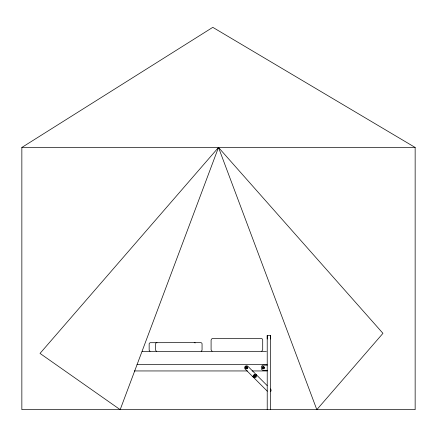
<?xml version="1.0" encoding="UTF-8"?>
<svg xmlns="http://www.w3.org/2000/svg" width="437" height="437" viewBox="0 0 437 437"><rect width="100%" height="100%" fill="white"/><g stroke="black" fill="none" stroke-linecap="round" stroke-linejoin="round"><path stroke-width="0.66" d="M267.22 339.008L267.22 335.463L270.448 335.463L270.448 409.66M270.448 339.008L270.448 335.463M263.719 368.091L263.719 367.359L262.987 367.359M261.752 351.217L262.708 349.786L262.708 339.981L262.255 338.888L261.157 338.435L212.049 338.549L211.093 339.981L211.093 349.786L212.049 351.217M21.85 147.46L212.797 27.34L415.15 147.46L415.15 409.66L21.85 409.66L21.85 147.46L415.15 147.46M201.2 351.255L202.058 350.288L202.058 343.673L201.654 342.93L200.665 342.624L150.017 342.706L149.154 343.673L149.154 350.288L150.017 351.255M246.211 367.359L246.943 367.359M254.307 375.454L254.673 375.307M156.998 342.624L156.014 342.93L155.605 343.673L155.605 350.288L156.468 351.255M142.134 351.337L266.406 351.337M137.038 364.496L267.116 364.496M267.22 365.141L262.708 365.141L261.413 366.435L261.413 369.014L262.708 370.303L267.22 370.303M134.306 370.947L247.424 370.947M252.133 370.947L267.187 370.947M194.214 342.624L195.197 342.93M254.307 376.186L254.673 376.339M267.149 385.554L247.943 366.353A1.934 1.934 0 0 0 245.206 366.353A1.934 1.934 0 0 0 245.206 369.09L267.307 391.191M267.22 335.463L267.22 409.66M256.044 374.454A1.934 1.934 0 0 1 255.64 377.497A1.934 1.934 0 0 1 252.805 376.323M270.525 388.935A1.934 1.934 0 0 1 270.525 391.672M218.5 147.46L120.175 409.66L40.024 353.413L218.5 147.46L382.959 333.344L316.825 409.66L218.5 147.46M245.758 366.905L245.414 367.725L245.758 368.544L246.577 368.883L247.397 368.544L247.735 367.725L247.397 366.905L246.577 366.561L245.758 366.905M253.853 375.001L253.515 375.82L253.853 376.639L254.673 376.984L255.498 376.639L255.836 375.82L255.498 375.001L254.673 374.662L253.853 375.001M262.528 366.905L262.189 367.725L262.528 368.544L263.353 368.883L264.172 368.544L264.511 367.725L264.172 366.905L263.353 366.561L262.528 366.905M246.577 366.818L245.796 367.271L245.796 368.178L246.577 368.626L247.358 368.178L247.358 367.271L246.577 366.818M263.353 366.818L262.571 367.271L262.571 368.178L263.353 368.626L264.134 368.178L264.134 367.271L263.353 366.818M254.673 374.919L253.892 375.367L253.892 376.273L254.673 376.727L255.454 376.273L255.454 375.367L254.673 374.919"/></g></svg>
